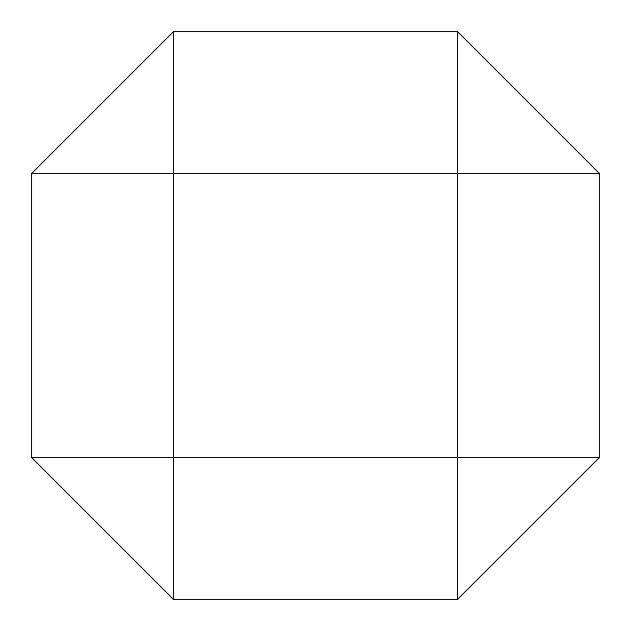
<?xml version="1.0" encoding="UTF-8"?>
<svg xmlns="http://www.w3.org/2000/svg" width="631" height="631" viewBox="0 0 631 631"><rect width="100%" height="100%" fill="white"/><g stroke="black" fill="none" stroke-linecap="round" stroke-linejoin="round"><path stroke-width="0.95" d="M31.55 173.525L173.525 31.55L457.475 31.55L599.45 173.525L599.45 457.475L457.475 599.45L173.525 599.45L31.55 457.475L31.55 173.525L599.45 173.525M31.55 457.475L599.45 457.475M457.475 31.55L457.475 599.45M173.525 31.55L173.525 599.45"/></g></svg>
